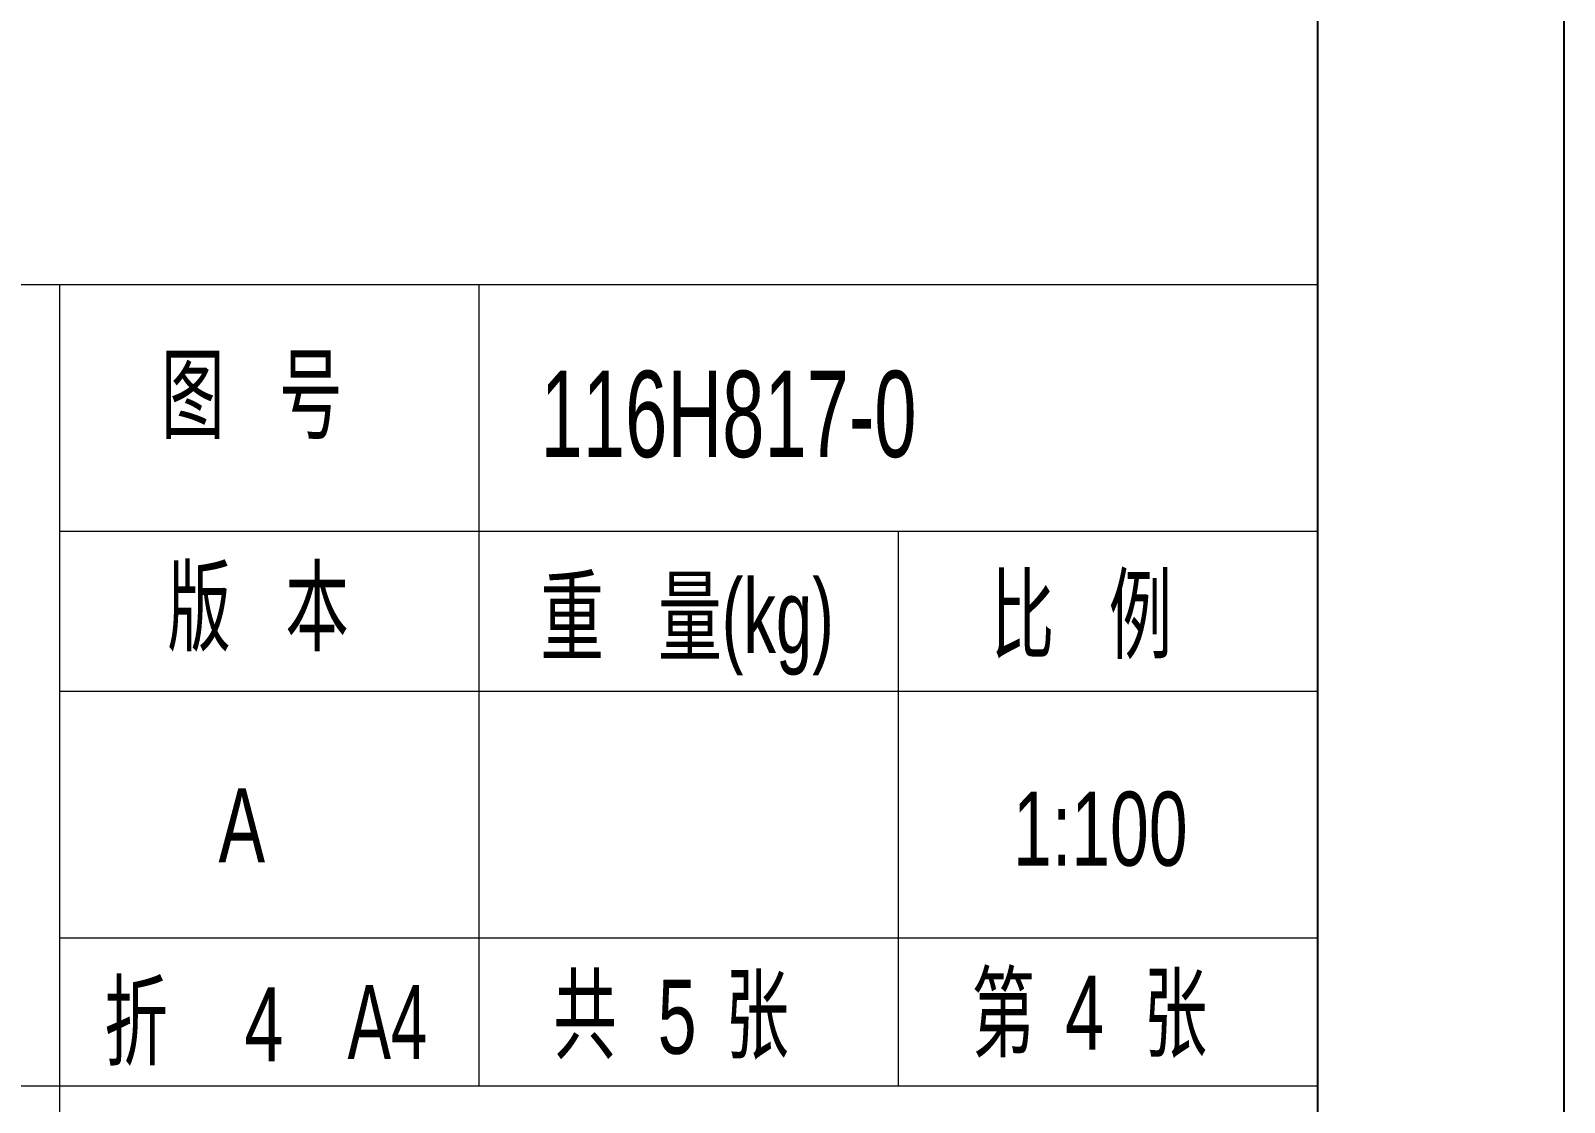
# Model space of a CAD drawing. Header units: millimetres. Extents: x 0 to 594, y 0 to 420.
# Drawn here: x 531.8 to 594, y 23.3 to 66.8 of the extents above; entities that cross this region are included whole.
import ezdxf

# ---------------------------------------------------------------- set-up
doc = ezdxf.new("R2010")
doc.units = ezdxf.units.MM
doc.header["$MEASUREMENT"] = 0
doc.linetypes.add('XKITLINE00', pattern=[0])
doc.styles.add('STYLE_2', font='arial.ttf', dxfattribs={"height": 0.2})

# ---------------------------------------------------------------- blocks, each defined once
blk = doc.blocks.new('*D0')
at = {"color": 1, "linetype": 'XKITLINE00'}
blk.add_line((594, 0), (594, 420), dxfattribs=at)
at = {"color": 0, "linetype": 'XKITLINE00'}
blk.add_line((584, 410), (584, 10), dxfattribs=at)

msp = doc.modelspace()

# ---------------------------------------------------------------- linework, layer by layer
at = {"color": 0, "linetype": 'XKITLINE00', "lineweight": 0}
for p, q in [((404, 56.5), (584, 56.5)), ((533, 56.5), (533, 10)), ((584, 56.5), (584, 10)), ((584, 10), (584, 55.975)), ((474.5, 24), (533, 24)), ((533, 24), (533, 10)), ((533, 24), (584, 24))]:
    msp.add_line(p, q, dxfattribs=at)
at = {"color": 1, "linetype": 'XKITLINE00', "lineweight": 0}
for p, q in [((550, 56.5), (550, 24)), ((533, 46.5), (584, 46.5)), ((567, 46.5), (567, 24)), ((533, 40), (584, 40)), ((533, 30), (584, 30))]:
    msp.add_line(p, q, dxfattribs=at)
at = {"color": 2, "linetype": 'XKITLINE00', "lineweight": 0}
msp.add_line((584, 46), (584, 46), dxfattribs=at)

# ---------------------------------------------------------------- block references
msp.add_blockref('*D0', (0, 0))

# ---------------------------------------------------------------- texts
at = {"color": 3, "lineweight": 0, "style": 'STYLE_2'}
for s, height, width, p in [('图   号   ', 3, 0.63, (537.117, 50.554)), ('116H817-0', 3.5, 0.63, (552.5, 49.5)), ('版   本   ', 3, 0.63, (537.374, 41.952)), ('重   量(kg)', 3, 0.63, (552.488, 41.549)), ('比   例', 3, 0.63, (570.751, 41.632)), ('A', 3, 0.675, (539.448, 33.068)), ('1:100', 3, 0.675, (571.652, 32.929)), ('共      张', 3, 0.63, (553.013, 25.412)), ('第      张', 3, 0.63, (569.968, 25.478)), ('折', 3, 0.63, (534.816, 25.13)), ('4', 3, 0.675, (540.501, 25)), ('A4', 3, 0.63, (544.677, 25.091)), ('5', 3, 0.675, (557.25, 25.301)), ('4', 3, 0.675, (573.768, 25.471))]:
    msp.add_text(s, height=height, dxfattribs=dict(at, width=width)).set_placement(p)

doc.saveas('drawing.dxf')
